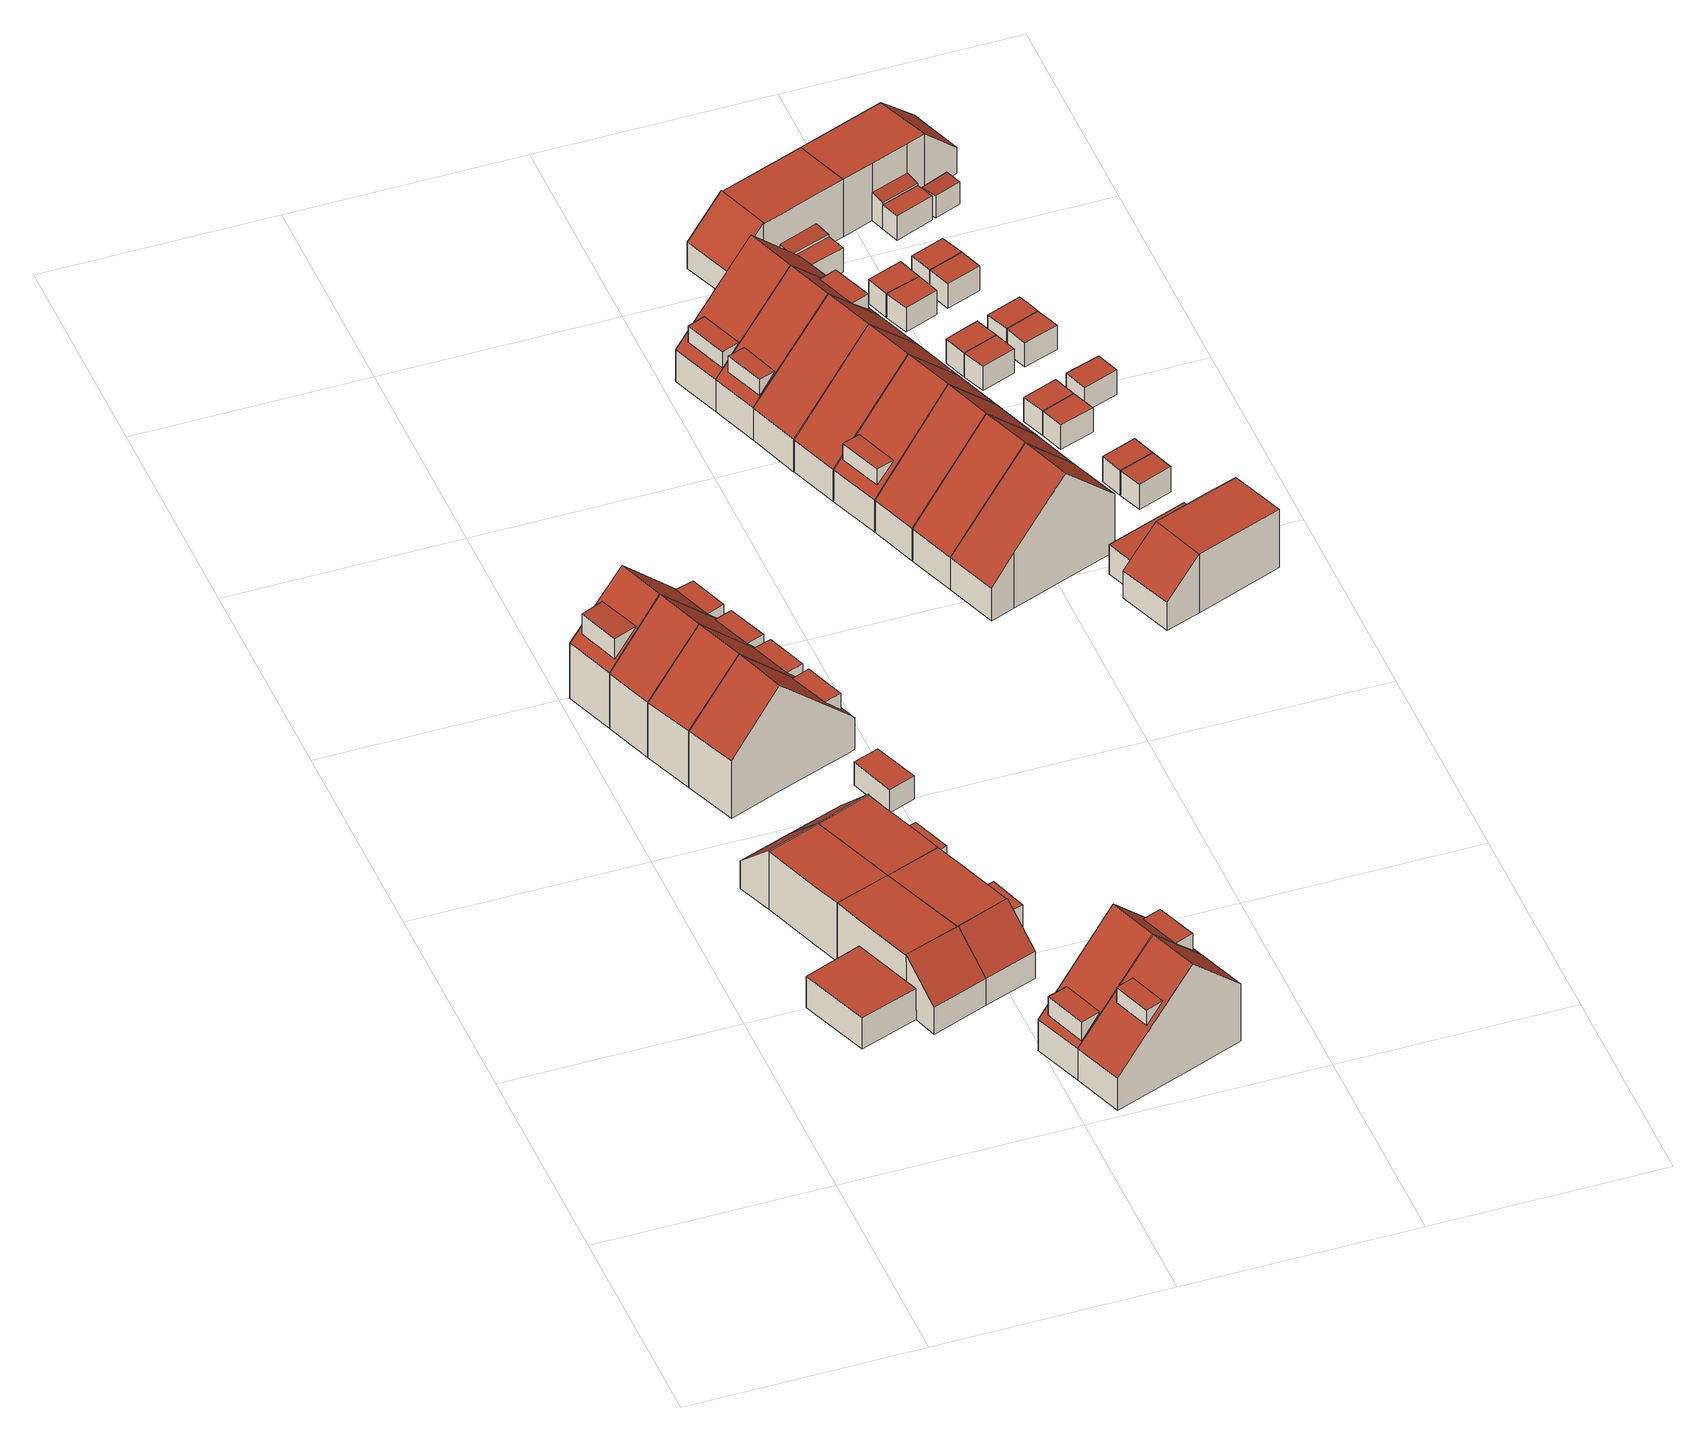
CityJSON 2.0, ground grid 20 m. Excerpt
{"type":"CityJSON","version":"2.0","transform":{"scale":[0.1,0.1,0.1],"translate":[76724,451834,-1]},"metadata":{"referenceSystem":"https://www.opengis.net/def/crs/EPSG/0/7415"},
"CityObjects":{
"building1":{"type":"Building","attributes":{"Volume":403.4,"Dakoppervlakte":97.55,"Muuroppervlakte":193.71,"Vloeroppervlakte":91.12,"hoogte_Z_max_in_m_NAP":5.53,"GEB_DOEL":"woonfunctie","dateOfConstruction":"1982-01-01","measuredHeight":5.83},"geometry":[{"type":"Solid","lod":"2","boundaries":[[[[0,1,2,3,4,5,6,7,8]],[[9,10,11,12,13]],[[14,15,16,17,18]],[[19,20,21,22]],[[11,2,1,12]],[[2,11,10,3]],[[0,8,18,17]],[[8,7,14,18]],[[14,7,6,15]],[[5,4,20,19]],[[10,21,20,4,3]],[[9,16,15,6,5,19,22]],[[9,22,21,10]],[[9,13,12,1,0,17,16]]]],"semantics":{"surfaces":[{"type":"GroundSurface"},{"type":"RoofSurface"},{"type":"WallSurface"}],"values":[[0,1,1,1,2,2,2,2,2,2,2,2,2,2]]}}]},
"building2":{"type":"Building","attributes":{"Volume":299,"Dakoppervlakte":62.8,"Muuroppervlakte":162.59,"Vloeroppervlakte":56.14,"hoogte_Z_max_in_m_NAP":5.54,"GEB_DOEL":"woonfunctie","dateOfConstruction":"1982-01-01","measuredHeight":5.92},"geometry":[{"type":"Solid","lod":"2","boundaries":[[[[23,24,25,26,27,28,29]],[[30,31,32,12,11]],[[33,34,35,36]],[[12,32,31,27,26,25]],[[24,11,12,25]],[[23,30,11,24]],[[23,29,35,34,30]],[[36,35,29,28]],[[33,36,28,27,31]],[[30,34,33,31]]]],"semantics":{"surfaces":[{"type":"GroundSurface"},{"type":"RoofSurface"},{"type":"WallSurface"}],"values":[[0,1,1,2,2,2,2,2,2,2]]}}]},
"building3":{"type":"Building","attributes":{"Volume":306.52,"Dakoppervlakte":68.12,"Muuroppervlakte":165.86,"Vloeroppervlakte":61.34,"hoogte_Z_max_in_m_NAP":5.54,"GEB_DOEL":"woonfunctie","dateOfConstruction":"1982-01-01","measuredHeight":5.82},"geometry":[{"type":"Solid","lod":"2","boundaries":[[[[37,38,39,40,2,41,42,43,44,45]],[[46,47,30,11,48,49]],[[50,51,52,53]],[[54,35,34,55]],[[49,48,40,39,53]],[[47,46,52,45,44]],[[48,11,2,40]],[[53,39,38,50]],[[50,38,37,51]],[[45,52,51,37]],[[49,53,52,46]],[[35,54,43,42]],[[42,41,30,34,35]],[[44,43,54,55,47]],[[30,47,55,34]],[[30,41,2,11]]]],"semantics":{"surfaces":[{"type":"GroundSurface"},{"type":"RoofSurface"},{"type":"WallSurface"}],"values":[[0,1,1,1,2,2,2,2,2,2,2,2,2,2,2,2]]}}]},
"building4":{"type":"Building","attributes":{"Volume":305.97,"Dakoppervlakte":66.29,"Muuroppervlakte":186.65,"Vloeroppervlakte":60.07,"hoogte_Z_max_in_m_NAP":5.53,"GEB_DOEL":"woonfunctie","dateOfConstruction":"1982-01-01","measuredHeight":5.87},"geometry":[{"type":"Solid","lod":"2","boundaries":[[[[4,3,2,40,56,57,58,59,60,61]],[[62,21,20,63]],[[48,11,10,64,65]],[[66,67,68,69]],[[64,62,63,61,60]],[[20,4,61,63]],[[40,48,65,64,60,59,56]],[[48,40,2,11]],[[3,10,11,2]],[[68,67,56,59]],[[68,59,58,69]],[[57,66,69,58]],[[67,66,57,56]],[[62,64,10,21]],[[3,4,20,21,10]]]],"semantics":{"surfaces":[{"type":"GroundSurface"},{"type":"RoofSurface"},{"type":"WallSurface"}],"values":[[0,1,1,1,2,2,2,2,2,2,2,2,2,2,2]]}}]},
"building5":{"type":"Building","attributes":{"Volume":412.93,"Dakoppervlakte":57.41,"Muuroppervlakte":220.58,"Vloeroppervlakte":54.65,"hoogte_Z_max_in_m_NAP":10.24,"GEB_DOEL":"woonfunctie","dateOfConstruction":"1982-01-01","measuredHeight":10.52},"children":["building5-1","building5-2"],"geometry":[{"type":"Solid","lod":"2","boundaries":[[[[70,71,72,73,74,75,76]],[[77,78,79,80],[81,82,83,84]],[[77,80,85,86,87],[88,89,90,91]],[[86,85,76,75,74,87]],[[77,87,74,73]],[[85,80,79,71,70,76]],[[79,78,72,71]],[[72,78,77,73]],[[92,93,81,84]],[[92,84,83]],[[92,83,82,93]],[[82,81,93]],[[94,95,88,91]],[[94,90,89,95]],[[89,88,95]],[[94,91,90]]]],"semantics":{"surfaces":[{"type":"GroundSurface"},{"type":"RoofSurface"},{"type":"WallSurface"}],"values":[[0,1,1,2,2,2,2,2,1,2,2,2,1,2,2,2]]}}]},
"building5-1":{"type":"BuildingInstallation","attributes":{"relationToConstruction":"outside"},"parents":["building5"],"geometry":[{"type":"MultiSurface","lod":"2","boundaries":[[[92,93,81,84]],[[92,84,83]],[[92,83,82,93]],[[82,81,93]]],"semantics":{"surfaces":[{"type":"RoofSurface"},{"type":"WallSurface"}],"values":[0,1,1,1]}}]},
"building5-2":{"type":"BuildingInstallation","attributes":{"relationToConstruction":"outside"},"parents":["building5"],"geometry":[{"type":"MultiSurface","lod":"2","boundaries":[[[94,95,88,91]],[[94,90,89,95]],[[89,88,95]],[[94,91,90]]],"semantics":{"surfaces":[{"type":"RoofSurface"},{"type":"WallSurface"}],"values":[0,1,1,1]}}]},
"building6":{"type":"Building","attributes":{"Volume":421.45,"Dakoppervlakte":71.79,"Muuroppervlakte":222.65,"Vloeroppervlakte":56.9,"hoogte_Z_max_in_m_NAP":10.24,"GEB_DOEL":"woonfunctie","dateOfConstruction":"1982-01-01","measuredHeight":10.55},"children":["building6-1"],"geometry":[{"type":"Solid","lod":"2","boundaries":[[[[73,72,96,97,98,99,74]],[[100,101,78,77],[102,103,104,105]],[[106,100,77,87,107]],[[96,72,78,101]],[[73,77,78,72]],[[106,107,87,74,99,98]],[[73,74,87,77]],[[101,100,106,98,97,96]],[[102,105,108,109]],[[108,105,104]],[[109,108,104,103]],[[109,103,102]]]],"semantics":{"surfaces":[{"type":"GroundSurface"},{"type":"RoofSurface"},{"type":"WallSurface"}],"values":[[0,1,1,2,2,2,2,2,1,2,2,2]]}}]},
"building6-1":{"type":"BuildingInstallation","attributes":{"relationToConstruction":"outside"},"parents":["building6"],"geometry":[{"type":"MultiSurface","lod":"2","boundaries":[[[102,105,108,109]],[[108,105,104]],[[109,108,104,103]],[[109,103,102]]],"semantics":{"surfaces":[{"type":"RoofSurface"},{"type":"WallSurface"}],"values":[0,1,1,1]}}]},
"building7":{"type":"Building","attributes":{"Volume":431.73,"Dakoppervlakte":73.57,"Muuroppervlakte":223.97,"Vloeroppervlakte":58.17,"hoogte_Z_max_in_m_NAP":10.24,"GEB_DOEL":"woonfunctie","dateOfConstruction":"1982-01-01","measuredHeight":10.56},"children":["building7-1"],"geometry":[{"type":"Solid","lod":"2","boundaries":[[[[110,98,97,96,111,112]],[[113,114,101,100],[115,116,117,118]],[[106,119,113,100]],[[119,106,98,110]],[[113,119,110,112]],[[114,111,96,101]],[[112,111,114,113]],[[106,100,101,96,97,98]],[[120,121,115,118]],[[120,118,117]],[[120,117,116,121]],[[116,115,121]]]],"semantics":{"surfaces":[{"type":"GroundSurface"},{"type":"RoofSurface"},{"type":"WallSurface"}],"values":[[0,1,1,2,2,2,2,2,1,2,2,2]]}}]},
"building7-1":{"type":"BuildingInstallation","attributes":{"relationToConstruction":"outside"},"parents":["building7"],"geometry":[{"type":"MultiSurface","lod":"2","boundaries":[[[120,121,115,118]],[[120,118,117]],[[120,117,116,121]],[[116,115,121]]],"semantics":{"surfaces":[{"type":"RoofSurface"},{"type":"WallSurface"}],"values":[0,1,1,1]}}]},
"building8":{"type":"Building","attributes":{"Volume":436.24,"Dakoppervlakte":74.73,"Muuroppervlakte":222.9,"Vloeroppervlakte":58.99,"hoogte_Z_max_in_m_NAP":10.24,"GEB_DOEL":"woonfunctie","dateOfConstruction":"1982-01-01","measuredHeight":10.52},"children":["building8-1"],"geometry":[{"type":"Solid","lod":"2","boundaries":[[[[122,110,112,111,123,124,125]],[[119,126,127,113]],[[127,128,129,114,113],[130,131,132,133]],[[129,123,111,114]],[[113,114,111,112]],[[119,110,122,126]],[[113,112,110,119]],[[124,123,129,128,127,126,122,125]],[[130,133,134,135]],[[134,133,132]],[[135,134,132,131]],[[135,131,130]]]],"semantics":{"surfaces":[{"type":"GroundSurface"},{"type":"RoofSurface"},{"type":"WallSurface"}],"values":[[0,1,1,2,2,2,2,2,1,2,2,2]]}}]},
"building8-1":{"type":"BuildingInstallation","attributes":{"relationToConstruction":"outside"},"parents":["building8"],"geometry":[{"type":"MultiSurface","lod":"2","boundaries":[[[130,133,134,135]],[[134,133,132]],[[135,134,132,131]],[[135,131,130]]],"semantics":{"surfaces":[{"type":"RoofSurface"},{"type":"WallSurface"}],"values":[0,1,1,1]}}]},
"building9":{"type":"Building","attributes":{"Volume":14.76,"Dakoppervlakte":6.16,"Muuroppervlakte":25.55,"Vloeroppervlakte":6.16,"hoogte_Z_max_in_m_NAP":2.13,"GEB_DOEL":"onbekend","dateOfConstruction":"1982-01-01","measuredHeight":2.4},"geometry":[{"type":"Solid","lod":"2","boundaries":[[[[38,37,136,137]],[[138,139,140,141]],[[37,141,140,136]],[[37,38,138,141]],[[137,139,138,38]],[[137,136,140,139]]]],"semantics":{"surfaces":[{"type":"GroundSurface"},{"type":"RoofSurface"},{"type":"WallSurface"}],"values":[[0,1,2,2,2,2]]}}]},
"building10":{"type":"Building","attributes":{"Volume":423.52,"Dakoppervlakte":60.19,"Muuroppervlakte":220.29,"Vloeroppervlakte":56.35,"hoogte_Z_max_in_m_NAP":10.14,"GEB_DOEL":"woonfunctie","dateOfConstruction":"1982-01-01","measuredHeight":10.46},"children":["building10-1","building10-2"],"geometry":[{"type":"Solid","lod":"2","boundaries":[[[[142,143,144,145,146,147,148]],[[149,150,151,152,153],[154,155,156,157]],[[149,158,159,150],[160,161,162,163]],[[158,146,145,159]],[[144,150,159,145]],[[158,149,153,148,147,146]],[[153,152,151,143,142,148]],[[144,143,151,150]],[[154,157,164,165]],[[164,157,156]],[[165,164,156,155]],[[155,154,165]],[[163,162,166,167]],[[166,161,160,167]],[[160,163,167]],[[166,162,161]]]],"semantics":{"surfaces":[{"type":"GroundSurface"},{"type":"RoofSurface"},{"type":"WallSurface"}],"values":[[0,1,1,2,2,2,2,2,1,2,2,2,1,2,2,2]]}}]},
"building10-1":{"type":"BuildingInstallation","attributes":{"relationToConstruction":"outside"},"parents":["building10"],"geometry":[{"type":"MultiSurface","lod":"2","boundaries":[[[154,157,164,165]],[[164,157,156]],[[165,164,156,155]],[[155,154,165]]],"semantics":{"surfaces":[{"type":"RoofSurface"},{"type":"WallSurface"}],"values":[0,1,1,1]}}]},
"building10-2":{"type":"BuildingInstallation","attributes":{"relationToConstruction":"outside"},"parents":["building10"],"geometry":[{"type":"MultiSurface","lod":"2","boundaries":[[[163,162,166,167]],[[166,161,160,167]],[[160,163,167]],[[166,162,161]]],"semantics":{"surfaces":[{"type":"RoofSurface"},{"type":"WallSurface"}],"values":[0,1,1,1]}}]},
"building11":{"type":"Building","attributes":{"Volume":415.98,"Dakoppervlakte":71.09,"Muuroppervlakte":220.04,"Vloeroppervlakte":56.34,"hoogte_Z_max_in_m_NAP":10.14,"GEB_DOEL":"woonfunctie","dateOfConstruction":"1982-01-01","measuredHeight":10.46},"children":["building11-1"],"geometry":[{"type":"Solid","lod":"2","boundaries":[[[[145,144,143,168,169,170]],[[171,172,151,150]],[[171,150,159,173],[174,175,176,177]],[[151,172,168,143]],[[150,151,143,144]],[[159,145,170,173]],[[145,159,150,144]],[[172,171,173,170,169,168]],[[178,179,174,177]],[[178,176,175,179]],[[175,174,179]],[[178,177,176]]]],"semantics":{"surfaces":[{"type":"GroundSurface"},{"type":"RoofSurface"},{"type":"WallSurface"}],"values":[[0,1,1,2,2,2,2,2,1,2,2,2]]}}]},
"building11-1":{"type":"BuildingInstallation","attributes":{"relationToConstruction":"outside"},"parents":["building11"],"geometry":[{"type":"MultiSurface","lod":"2","boundaries":[[[178,179,174,177]],[[178,176,175,179]],[[175,174,179]],[[178,177,176]]],"semantics":{"surfaces":[{"type":"RoofSurface"},{"type":"WallSurface"}],"values":[0,1,1,1]}}]},
"building12":{"type":"Building","attributes":{"Volume":14.36,"Dakoppervlakte":5.95,"Muuroppervlakte":25.04,"Vloeroppervlakte":5.95,"hoogte_Z_max_in_m_NAP":2.12,"GEB_DOEL":"onbekend","dateOfConstruction":"1982-01-01","measuredHeight":2.41},"geometry":[{"type":"Solid","lod":"2","boundaries":[[[[57,180,181,58]],[[182,183,184,185]],[[57,58,183,182]],[[58,181,184,183]],[[184,181,180,185]],[[57,182,185,180]]]],"semantics":{"surfaces":[{"type":"GroundSurface"},{"type":"RoofSurface"},{"type":"WallSurface"}],"values":[[0,1,2,2,2,2]]}}]},
"building13":{"type":"Building","attributes":{"Volume":23.11,"Dakoppervlakte":10.07,"Muuroppervlakte":30.27,"Vloeroppervlakte":10.07,"hoogte_Z_max_in_m_NAP":2.04,"GEB_DOEL":"overige gebruiksfunctie","dateOfConstruction":"1981-01-01","measuredHeight":2.29},"geometry":[{"type":"Solid","lod":"2","boundaries":[[[[186,187,188,189]],[[190,191,192,193]],[[188,187,193,192]],[[187,186,190,193]],[[189,191,190,186]],[[189,188,192,191]]]],"semantics":{"surfaces":[{"type":"GroundSurface"},{"type":"RoofSurface"},{"type":"WallSurface"}],"values":[[0,1,2,2,2,2]]}}]},
"building14":{"type":"Building","attributes":{"Volume":424.26,"Dakoppervlakte":70.79,"Muuroppervlakte":222.12,"Vloeroppervlakte":57.03,"hoogte_Z_max_in_m_NAP":10.19,"GEB_DOEL":"woonfunctie","dateOfConstruction":"1982-01-01","measuredHeight":10.49},"children":["building14-1"],"geometry":[{"type":"Solid","lod":"2","boundaries":[[[[194,195,196,197,198,199]],[[200,201,202,203]],[[202,204,205,203],[206,207,208,209]],[[204,197,196,205]],[[195,203,205,196]],[[194,199,201,200]],[[195,194,200,203]],[[204,202,201,199,198,197]],[[210,209,208,211]],[[211,207,206,210]],[[206,209,210]],[[211,208,207]]]],"semantics":{"surfaces":[{"type":"GroundSurface"},{"type":"RoofSurface"},{"type":"WallSurface"}],"values":[[0,1,1,2,2,2,2,2,1,2,2,2]]}}]},
"building14-1":{"type":"BuildingInstallation","attributes":{"relationToConstruction":"outside"},"parents":["building14"],"geometry":[{"type":"MultiSurface","lod":"2","boundaries":[[[210,209,208,211]],[[211,207,206,210]],[[206,209,210]],[[211,208,207]]],"semantics":{"surfaces":[{"type":"RoofSurface"},{"type":"WallSurface"}],"values":[0,1,1,1]}}]},
"building15":{"type":"Building","attributes":{"Volume":403.78,"Dakoppervlakte":64.72,"Muuroppervlakte":227.64,"Vloeroppervlakte":53.76,"hoogte_Z_max_in_m_NAP":10.19,"GEB_DOEL":"woonfunctie","dateOfConstruction":"1982-01-01","measuredHeight":10.49},"children":["building15-1"],"geometry":[{"type":"Solid","lod":"2","boundaries":[[[[194,212,213,214,215,196,195]],[[216,217,200,203],[218,219,220,221]],[[222,223,224,225]],[[203,205,226,227,216],[222,228,229,223]],[[205,196,215,226]],[[226,215,214,213,216,227]],[[205,203,200,194,195,196]],[[212,194,200,217]],[[213,212,217,216]],[[225,224,229,228]],[[228,222,225]],[[224,223,229]],[[230,231,218,221]],[[230,221,220]],[[230,220,219,231]],[[219,218,231]]]],"semantics":{"surfaces":[{"type":"GroundSurface"},{"type":"RoofSurface"},{"type":"WallSurface"}],"values":[[0,1,1,1,2,2,2,2,2,2,2,2,1,2,2,2]]}}]},
"building15-1":{"type":"BuildingInstallation","attributes":{"relationToConstruction":"outside"},"parents":["building15"],"geometry":[{"type":"MultiSurface","lod":"2","boundaries":[[[230,231,218,221]],[[230,221,220]],[[230,220,219,231]],[[219,218,231]]],"semantics":{"surfaces":[{"type":"RoofSurface"},{"type":"WallSurface"}],"values":[0,1,1,1]}}]},
"building16":{"type":"Building","attributes":{"Volume":421.09,"Dakoppervlakte":80.24,"Muuroppervlakte":222.9,"Vloeroppervlakte":57.26,"hoogte_Z_max_in_m_NAP":10.19,"GEB_DOEL":"woonfunctie","dateOfConstruction":"1982-01-01","measuredHeight":10.53},"geometry":[{"type":"Solid","lod":"2","boundaries":[[[[232,215,213,212,233,234]],[[216,235,236,217]],[[235,216,226,237]],[[215,232,237,226]],[[233,212,217,236]],[[216,217,212,213]],[[234,233,236,235,237,232]],[[213,215,226,216]]]],"semantics":{"surfaces":[{"type":"GroundSurface"},{"type":"RoofSurface"},{"type":"WallSurface"}],"values":[[0,1,1,2,2,2,2,2]]}}]},
"building17":{"type":"Building","attributes":{"Volume":418.22,"Dakoppervlakte":79.37,"Muuroppervlakte":223.09,"Vloeroppervlakte":56.65,"hoogte_Z_max_in_m_NAP":10.19,"GEB_DOEL":"woonfunctie","dateOfConstruction":"1982-01-01","measuredHeight":10.53},"geometry":[{"type":"Solid","lod":"2","boundaries":[[[[234,233,238,239,240,241,232]],[[237,242,243,244,235]],[[245,236,235,244]],[[243,242,237,232,241,240]],[[238,233,236,245]],[[235,236,233,234]],[[245,244,243,240,239,238]],[[232,237,235,234]]]],"semantics":{"surfaces":[{"type":"GroundSurface"},{"type":"RoofSurface"},{"type":"WallSurface"}],"values":[[0,1,1,2,2,2,2,2]]}}]},
"building18":{"type":"Building","attributes":{"Volume":418.72,"Dakoppervlakte":70.58,"Muuroppervlakte":220.77,"Vloeroppervlakte":56.62,"hoogte_Z_max_in_m_NAP":10.19,"GEB_DOEL":"woonfunctie","dateOfConstruction":"1982-01-01","measuredHeight":10.47},"children":["building18-1"],"geometry":[{"type":"Solid","lod":"2","boundaries":[[[[246,247,248,240,239,238]],[[244,243,249,250],[251,252,253,254]],[[244,250,255,245]],[[243,240,248,249]],[[247,250,249,248]],[[246,238,245,255]],[[247,246,255,250]],[[243,244,245,238,239,240]],[[254,256,257,251]],[[256,253,252,257]],[[252,251,257]],[[256,254,253]]]],"semantics":{"surfaces":[{"type":"GroundSurface"},{"type":"RoofSurface"},{"type":"WallSurface"}],"values":[[0,1,1,2,2,2,2,2,1,2,2,2]]}}]},
"building18-1":{"type":"BuildingInstallation","attributes":{"relationToConstruction":"outside"},"parents":["building18"],"geometry":[{"type":"MultiSurface","lod":"2","boundaries":[[[254,256,257,251]],[[256,253,252,257]],[[252,251,257]],[[256,254,253]]],"semantics":{"surfaces":[{"type":"RoofSurface"},{"type":"WallSurface"}],"values":[0,1,1,1]}}]},
"building19":{"type":"Building","attributes":{"Volume":404.4,"Dakoppervlakte":77.17,"Muuroppervlakte":220.42,"Vloeroppervlakte":55.08,"hoogte_Z_max_in_m_NAP":10.19,"GEB_DOEL":"woonfunctie","dateOfConstruction":"1982-01-01","measuredHeight":10.48},"geometry":[{"type":"Solid","lod":"2","boundaries":[[[[246,258,259,260,248,247]],[[249,261,262,250]],[[255,250,262,263]],[[258,246,255,263]],[[249,248,260,261]],[[259,262,261,260]],[[255,246,247,248,249,250]],[[259,258,263,262]]]],"semantics":{"surfaces":[{"type":"GroundSurface"},{"type":"RoofSurface"},{"type":"WallSurface"}],"values":[[0,1,1,2,2,2,2,2]]}}]},
"building20":{"type":"Building","attributes":{"Volume":399.07,"Dakoppervlakte":76.4,"Muuroppervlakte":219.28,"Vloeroppervlakte":54.53,"hoogte_Z_max_in_m_NAP":10.19,"GEB_DOEL":"woonfunctie","dateOfConstruction":"1982-01-01","measuredHeight":10.47},"geometry":[{"type":"Solid","lod":"2","boundaries":[[[[258,264,265,266,260,259]],[[261,267,268,262]],[[263,262,268,269]],[[264,258,263,269]],[[261,260,266,267]],[[265,268,267,266]],[[263,258,259,260,261,262]],[[265,264,269,268]]]],"semantics":{"surfaces":[{"type":"GroundSurface"},{"type":"RoofSurface"},{"type":"WallSurface"}],"values":[[0,1,1,2,2,2,2,2]]}}]},
"building21":{"type":"Building","attributes":{"Volume":431.99,"Dakoppervlakte":82.24,"Muuroppervlakte":223.78,"Vloeroppervlakte":58.69,"hoogte_Z_max_in_m_NAP":10.19,"GEB_DOEL":"woonfunctie","dateOfConstruction":"1982-01-01","measuredHeight":10.51},"geometry":[{"type":"Solid","lod":"2","boundaries":[[[[264,270,271,272,273,266,265]],[[268,267,274,275,276]],[[277,269,268,276]],[[266,267,268,265]],[[267,266,273,274]],[[271,270,277,276,275,272]],[[270,264,269,277]],[[265,268,269,264]],[[275,274,273,272]]]],"semantics":{"surfaces":[{"type":"GroundSurface"},{"type":"RoofSurface"},{"type":"WallSurface"}],"values":[[0,1,1,2,2,2,2,2,2]]}}]},
"building22":{"type":"Building","attributes":{"Volume":14.29,"Dakoppervlakte":6.47,"Muuroppervlakte":23.24,"Vloeroppervlakte":6.32,"hoogte_Z_max_in_m_NAP":2.12,"GEB_DOEL":"onbekend","dateOfConstruction":"1982-01-01","measuredHeight":2.46},"geometry":[{"type":"Solid","lod":"2","boundaries":[[[[278,279,280,281,282,283]],[[284,285,286,287]],[[284,288,289,285]],[[282,281,289,288]],[[279,278,287,286]],[[283,284,287,278]],[[280,279,286,285,289,281]],[[283,282,288,284]]]],"semantics":{"surfaces":[{"type":"GroundSurface"},{"type":"RoofSurface"},{"type":"WallSurface"}],"values":[[0,1,1,2,2,2,2,2]]}}]},
"building23":{"type":"Building","attributes":{"Volume":304.63,"Dakoppervlakte":66.43,"Muuroppervlakte":166.94,"Vloeroppervlakte":60.09,"hoogte_Z_max_in_m_NAP":5.5,"GEB_DOEL":"woonfunctie","dateOfConstruction":"1982-01-01","measuredHeight":5.84},"geometry":[{"type":"Solid","lod":"2","boundaries":[[[[290,291,292,293,294,295,296,297,298,299,300,301]],[[302,303,304,305,306,307,308,309]],[[310,311,312,313]],[[314,315,316,317]],[[300,308,307,301]],[[293,292,311,310]],[[292,291,312,311]],[[312,291,290,313]],[[293,310,313,290,301,307,306,305,304,303,295,294]],[[298,297,314,317,302]],[[296,315,314,297]],[[316,315,296,295,303]],[[303,302,317,316]],[[302,309,308,300,299,298]]]],"semantics":{"surfaces":[{"type":"GroundSurface"},{"type":"RoofSurface"},{"type":"WallSurface"}],"values":[[0,1,1,1,2,2,2,2,2,2,2,2,2,2]]}}]},
"building24":{"type":"Building","attributes":{"Volume":14.88,"Dakoppervlakte":6.14,"Muuroppervlakte":25.78,"Vloeroppervlakte":6.14,"hoogte_Z_max_in_m_NAP":2.11,"GEB_DOEL":"onbekend","dateOfConstruction":"1982-01-01","measuredHeight":2.43},"geometry":[{"type":"Solid","lod":"2","boundaries":[[[[291,318,319,292]],[[320,321,322,323]],[[291,292,320,323]],[[292,319,321,320]],[[318,322,321,319]],[[318,291,323,322]]]],"semantics":{"surfaces":[{"type":"GroundSurface"},{"type":"RoofSurface"},{"type":"WallSurface"}],"values":[[0,1,2,2,2,2]]}}]},
"building25":{"type":"Building","attributes":{"Volume":357.71,"Dakoppervlakte":83.49,"Muuroppervlakte":177.23,"Vloeroppervlakte":77.38,"hoogte_Z_max_in_m_NAP":5.5,"GEB_DOEL":"woonfunctie","dateOfConstruction":"1982-01-01","measuredHeight":5.76},"geometry":[{"type":"Solid","lod":"2","boundaries":[[[[324,325,326,327,328,329,330,331,332]],[[333,334,335,336]],[[336,335,337,338,339]],[[340,341,342,343,344]],[[325,324,338,337]],[[333,328,327,334]],[[326,335,334,327]],[[340,332,331,341]],[[331,330,342,341]],[[342,330,329,343]],[[336,339,338,324,332,340,344,343,329,328,333]],[[326,325,337,335]]]],"semantics":{"surfaces":[{"type":"GroundSurface"},{"type":"RoofSurface"},{"type":"WallSurface"}],"values":[[0,1,1,1,2,2,2,2,2,2,2,2]]}}]},
"building26":{"type":"Building","attributes":{"Volume":16.61,"Dakoppervlakte":6.78,"Muuroppervlakte":25.98,"Vloeroppervlakte":6.78,"hoogte_Z_max_in_m_NAP":2.13,"GEB_DOEL":"onbekend","dateOfConstruction":"1982-01-01","measuredHeight":2.45},"geometry":[{"type":"Solid","lod":"2","boundaries":[[[[345,346,347,348]],[[349,350,351,352]],[[348,350,349,345]],[[351,350,348,347]],[[346,352,351,347]],[[346,345,349,352]]]],"semantics":{"surfaces":[{"type":"GroundSurface"},{"type":"RoofSurface"},{"type":"WallSurface"}],"values":[[0,1,2,2,2,2]]}}]},
"building27":{"type":"Building","attributes":{"Volume":16.75,"Dakoppervlakte":6.78,"Muuroppervlakte":26.21,"Vloeroppervlakte":6.78,"hoogte_Z_max_in_m_NAP":2.13,"GEB_DOEL":"onbekend","dateOfConstruction":"1982-01-01","measuredHeight":2.47},"geometry":[{"type":"Solid","lod":"2","boundaries":[[[[353,354,345,348]],[[355,350,349,356]],[[345,354,356,349]],[[354,353,355,356]],[[348,350,355,353]],[[348,345,349,350]]]],"semantics":{"surfaces":[{"type":"GroundSurface"},{"type":"RoofSurface"},{"type":"WallSurface"}],"values":[[0,1,2,2,2,2]]}}]},
"building28":{"type":"Building","attributes":{"Volume":16.73,"Dakoppervlakte":6.79,"Muuroppervlakte":26.16,"Vloeroppervlakte":6.79,"hoogte_Z_max_in_m_NAP":2.13,"GEB_DOEL":"onbekend","dateOfConstruction":"1982-01-01","measuredHeight":2.47},"geometry":[{"type":"Solid","lod":"2","boundaries":[[[[357,358,359,360]],[[361,362,363,364]],[[359,358,364,363]],[[357,361,364,358]],[[360,362,361,357]],[[360,359,363,362]]]],"semantics":{"surfaces":[{"type":"GroundSurface"},{"type":"RoofSurface"},{"type":"WallSurface"}],"values":[[0,1,2,2,2,2]]}}]},
"building29":{"type":"Building","attributes":{"Volume":16.55,"Dakoppervlakte":6.78,"Muuroppervlakte":25.89,"Vloeroppervlakte":6.78,"hoogte_Z_max_in_m_NAP":2.13,"GEB_DOEL":"onbekend","dateOfConstruction":"1982-01-01","measuredHeight":2.44},"geometry":[{"type":"Solid","lod":"2","boundaries":[[[[359,358,365,366]],[[364,363,367,368]],[[359,366,367,363]],[[365,368,367,366]],[[368,365,358,364]],[[358,359,363,364]]]],"semantics":{"surfaces":[{"type":"GroundSurface"},{"type":"RoofSurface"},{"type":"WallSurface"}],"values":[[0,1,2,2,2,2]]}}]},
"building30":{"type":"Building","attributes":{"Volume":16.58,"Dakoppervlakte":6.79,"Muuroppervlakte":25.93,"Vloeroppervlakte":6.79,"hoogte_Z_max_in_m_NAP":2.13,"GEB_DOEL":"onbekend","dateOfConstruction":"1982-01-01","measuredHeight":2.44},"geometry":[{"type":"Solid","lod":"2","boundaries":[[[[369,370,371,372]],[[373,374,375,376]],[[371,370,375,374]],[[369,376,375,370]],[[372,373,376,369]],[[372,371,374,373]]]],"semantics":{"surfaces":[{"type":"GroundSurface"},{"type":"RoofSurface"},{"type":"WallSurface"}],"values":[[0,1,2,2,2,2]]}}]},
"building31":{"type":"Building","attributes":{"Volume":16.69,"Dakoppervlakte":6.79,"Muuroppervlakte":26.11,"Vloeroppervlakte":6.79,"hoogte_Z_max_in_m_NAP":2.13,"GEB_DOEL":"onbekend","dateOfConstruction":"1982-01-01","measuredHeight":2.46},"geometry":[{"type":"Solid","lod":"2","boundaries":[[[[371,370,377,378]],[[379,375,374,380]],[[371,378,380,374]],[[378,377,379,380]],[[379,377,370,375]],[[370,371,374,375]]]],"semantics":{"surfaces":[{"type":"GroundSurface"},{"type":"RoofSurface"},{"type":"WallSurface"}],"values":[[0,1,2,2,2,2]]}}]},
"building32":{"type":"Building","attributes":{"Volume":16.89,"Dakoppervlakte":6.79,"Muuroppervlakte":26.41,"Vloeroppervlakte":6.79,"hoogte_Z_max_in_m_NAP":2.13,"GEB_DOEL":"onbekend","dateOfConstruction":"1982-01-01","measuredHeight":2.49},"geometry":[{"type":"Solid","lod":"2","boundaries":[[[[381,382,383,384]],[[385,386,387,388]],[[381,388,387,382]],[[381,384,385,388]],[[383,386,385,384]],[[383,382,387,386]]]],"semantics":{"surfaces":[{"type":"GroundSurface"},{"type":"RoofSurface"},{"type":"WallSurface"}],"values":[[0,1,2,2,2,2]]}}]},
"building33":{"type":"Building","attributes":{"Volume":16.88,"Dakoppervlakte":6.79,"Muuroppervlakte":26.39,"Vloeroppervlakte":6.79,"hoogte_Z_max_in_m_NAP":2.13,"GEB_DOEL":"onbekend","dateOfConstruction":"1982-01-01","measuredHeight":2.49},"geometry":[{"type":"Solid","lod":"2","boundaries":[[[[382,381,389,390]],[[387,391,392,388]],[[382,390,391,387]],[[390,389,392,391]],[[392,389,381,388]],[[382,387,388,381]]]],"semantics":{"surfaces":[{"type":"GroundSurface"},{"type":"RoofSurface"},{"type":"WallSurface"}],"values":[[0,1,2,2,2,2]]}}]},
"building34":{"type":"Building","attributes":{"Volume":16.95,"Dakoppervlakte":6.79,"Muuroppervlakte":26.51,"Vloeroppervlakte":6.79,"hoogte_Z_max_in_m_NAP":2.13,"GEB_DOEL":"onbekend","dateOfConstruction":"1982-01-01","measuredHeight":2.5},"geometry":[{"type":"Solid","lod":"2","boundaries":[[[[393,394,395,396]],[[397,398,399,400]],[[395,394,399,398]],[[393,400,399,394]],[[397,400,393,396]],[[396,395,398,397]]]],"semantics":{"surfaces":[{"type":"GroundSurface"},{"type":"RoofSurface"},{"type":"WallSurface"}],"values":[[0,1,2,2,2,2]]}}]},
"building35":{"type":"Building","attributes":{"Volume":16.75,"Dakoppervlakte":6.79,"Muuroppervlakte":26.2,"Vloeroppervlakte":6.79,"hoogte_Z_max_in_m_NAP":2.13,"GEB_DOEL":"onbekend","dateOfConstruction":"1982-01-01","measuredHeight":2.47},"geometry":[{"type":"Solid","lod":"2","boundaries":[[[[401,402,403,404]],[[398,405,406,399]],[[401,404,405,398]],[[404,403,406,405]],[[402,399,406,403]],[[401,398,399,402]]]],"semantics":{"surfaces":[{"type":"GroundSurface"},{"type":"RoofSurface"},{"type":"WallSurface"}],"values":[[0,1,2,2,2,2]]}}]},
"building36":{"type":"Building","attributes":{"Volume":16.48,"Dakoppervlakte":6.78,"Muuroppervlakte":25.77,"Vloeroppervlakte":6.78,"hoogte_Z_max_in_m_NAP":2.13,"GEB_DOEL":"onbekend","dateOfConstruction":"1982-01-01","measuredHeight":2.43},"geometry":[{"type":"Solid","lod":"2","boundaries":[[[[407,408,409,410,411]],[[412,413,414,415,416]],[[408,412,416,409]],[[414,413,412,408,407,411]],[[410,415,414,411]],[[410,409,416,415]]]],"semantics":{"surfaces":[{"type":"GroundSurface"},{"type":"RoofSurface"},{"type":"WallSurface"}],"values":[[0,1,2,2,2,2]]}}]},
"building37":{"type":"Building","attributes":{"Volume":16.67,"Dakoppervlakte":6.78,"Muuroppervlakte":26.07,"Vloeroppervlakte":6.78,"hoogte_Z_max_in_m_NAP":2.13,"GEB_DOEL":"onbekend","dateOfConstruction":"1982-01-01","measuredHeight":2.46},"geometry":[{"type":"Solid","lod":"2","boundaries":[[[[409,408,417,418]],[[419,412,416,420]],[[409,418,420,416]],[[418,417,419,420]],[[419,417,408,412]],[[408,409,416,412]]]],"semantics":{"surfaces":[{"type":"GroundSurface"},{"type":"RoofSurface"},{"type":"WallSurface"}],"values":[[0,1,2,2,2,2]]}}]},
"building38":{"type":"Building","attributes":{"Volume":16.8,"Dakoppervlakte":6.78,"Muuroppervlakte":26.27,"Vloeroppervlakte":6.78,"hoogte_Z_max_in_m_NAP":2.13,"GEB_DOEL":"onbekend","dateOfConstruction":"1982-01-01","measuredHeight":2.48},"geometry":[{"type":"Solid","lod":"2","boundaries":[[[[421,422,423,424]],[[425,426,427,428]],[[424,426,425,421]],[[423,427,426,424]],[[422,428,427,423]],[[422,421,425,428]]]],"semantics":{"surfaces":[{"type":"GroundSurface"},{"type":"RoofSurface"},{"type":"WallSurface"}],"values":[[0,1,2,2,2,2]]}}]},
"building39":{"type":"Building","attributes":{"Volume":13.79,"Dakoppervlakte":5.72,"Muuroppervlakte":24.85,"Vloeroppervlakte":5.72,"hoogte_Z_max_in_m_NAP":2.11,"GEB_DOEL":"onbekend","dateOfConstruction":"1982-01-01","measuredHeight":2.41},"geometry":[{"type":"Solid","lod":"2","boundaries":[[[[429,430,431,432]],[[433,434,435,436]],[[429,432,434,433]],[[432,431,435,434]],[[435,431,430,436]],[[429,433,436,430]]]],"semantics":{"surfaces":[{"type":"GroundSurface"},{"type":"RoofSurface"},{"type":"WallSurface"}],"values":[[0,1,2,2,2,2]]}}]},
"building40":{"type":"Building","attributes":{"Volume":299.49,"Dakoppervlakte":65.81,"Muuroppervlakte":164.07,"Vloeroppervlakte":59.77,"hoogte_Z_max_in_m_NAP":5.37,"GEB_DOEL":"woonfunctie","dateOfConstruction":"1982-01-01","measuredHeight":5.65},"geometry":[{"type":"Solid","lod":"2","boundaries":[[[[437,430,429,438,301,300,439,440,441,442]],[[443,444,445,446]],[[447,448,449,450]],[[446,445,308,307,451,452]],[[441,440,444,443]],[[308,445,444,440,439,300]],[[300,301,307,308]],[[438,429,449,448]],[[449,429,430,450]],[[450,430,437,447]],[[442,441,443,446]],[[307,301,438,448,451]],[[452,447,437,442,446]],[[451,448,447,452]]]],"semantics":{"surfaces":[{"type":"GroundSurface"},{"type":"RoofSurface"},{"type":"WallSurface"}],"values":[[0,1,1,1,2,2,2,2,2,2,2,2,2,2]]}}]},
"building41":{"type":"Building","attributes":{"Volume":8.27,"Dakoppervlakte":3.82,"Muuroppervlakte":17.52,"Vloeroppervlakte":3.8,"hoogte_Z_max_in_m_NAP":1.93,"GEB_DOEL":"onbekend","dateOfConstruction":"1982-01-01","measuredHeight":2.25},"geometry":[{"type":"Solid","lod":"2","boundaries":[[[[453,454,455,456]],[[457,458,459,460]],[[454,460,459,455]],[[457,460,454,453]],[[457,453,456,458]],[[456,455,459,458]]]],"semantics":{"surfaces":[{"type":"GroundSurface"},{"type":"RoofSurface"},{"type":"WallSurface"}],"values":[[0,1,2,2,2,2]]}}]}
},
"vertices":[
[100,219,7],[91,243,7],[138,260,7],[167,185,7],[178,155,7],[130,137,7],[123,158,7],[73,140,7],[50,200,7],[119,168,64],[167,185,64],[138,260,64],[91,243,64],[100,219,64],[73,140,38],[123,158,38],[119,168,38],[100,219,38],[50,200,38],[130,137,34],[178,155,34],[167,185,65],[119,168,65],
[110,334,6],[138,260,6],[91,243,6],[82,267,6],[64,317,6],[52,348,6],[99,365,6],[110,334,64],[64,317,64],[82,267,64],[64,317,65],[110,334,65],[99,365,33],[52,348,33],
[177,341,7],[189,306,7],[176,302,7],[185,277,7],[110,334,7],[99,365,7],[146,382,7],[157,352,7],[163,336,7],[163,336,64],[157,352,64],[185,277,64],[176,302,64],[189,306,32],[177,341,32],[163,336,35],[176,302,35],[146,382,33],[157,352,65],
[195,251,7],[207,256,7],[219,223,7],[207,218,7],[213,202,7],[224,171,7],[213,202,65],[224,171,34],[213,202,64],[195,251,64],[207,256,33],[195,251,33],[207,218,33],[219,223,33],
[56,614,7],[126,639,7],[141,599,7],[71,573,7],[24,555,7],[9,595,7],[8,598,7],[71,573,112],[141,599,38],[126,639,38],[56,614,112],[104,627,63],[120,632,47],[132,598,47],[117,592,63],[8,598,62],[9,595,62],[24,555,62],[50,567,91],[30,560,70],[17,596,70],[36,603,91],[132,598,63],[120,632,63],[17,596,90],[30,560,90],
[157,556,7],[87,530,7],[39,513,7],[24,554,7],[87,530,112],[157,556,38],[120,584,63],[135,590,47],[148,555,47],[133,550,63],[39,513,62],[24,554,62],[148,555,63],[135,590,63],
[56,470,7],[173,512,7],[103,487,7],[103,487,112],[173,512,38],[136,543,63],[151,548,47],[164,513,47],[149,508,63],[56,470,63],[164,513,63],[151,548,63],
[74,425,7],[189,468,7],[185,466,7],[119,442,7],[74,425,64],[119,442,112],[185,466,43],[189,468,38],[151,500,63],[166,506,47],[179,471,47],[164,466,63],[179,471,63],[166,506,63],
[193,346,7],[205,312,7],[189,306,31],[205,312,31],[193,346,31],[177,341,31],
[312,134,7],[328,91,7],[283,75,7],[213,50,7],[197,92,7],[267,118,7],[312,135,7],[267,118,111],[283,75,111],[328,91,64],[312,134,64],[312,135,64],[292,120,87],[308,126,71],[321,91,71],[305,85,87],[197,92,38],[213,50,38],[217,52,43],[204,89,43],[221,95,61],[234,59,61],[321,91,87],[308,126,87],[204,89,61],[217,52,61],
[344,49,7],[299,32,7],[229,6,7],[299,32,111],[344,49,64],[229,6,39],[273,27,86],[258,21,71],[246,54,71],[261,60,86],[246,54,86],[258,21,86],
[224,261,7],[235,228,7],[207,256,31],[219,223,31],[235,228,31],[224,261,31],
[188,389,7],[174,429,7],[196,437,7],[211,398,7],[188,389,30],[211,398,30],[196,437,30],[174,429,30],
[343,912,7],[297,896,7],[227,871,7],[211,914,7],[281,939,7],[326,956,7],[343,912,64],[326,956,64],[281,939,112],[297,896,112],[211,914,39],[227,871,39],[234,874,46],[220,911,46],[235,917,62],[249,880,62],[234,874,62],[220,911,62],
[358,871,7],[312,855,7],[249,833,7],[242,830,7],[312,855,112],[358,871,64],[322,900,87],[337,906,72],[350,871,72],[335,865,87],[263,839,62],[251,873,62],[236,868,62],[249,834,62],[242,830,39],[249,833,46],[249,834,46],[236,868,46],[350,871,87],[337,906,87],
[258,785,7],[374,829,7],[328,811,7],[328,811,112],[374,829,64],[258,785,39],
[390,785,7],[344,768,7],[274,742,7],[259,783,7],[259,783,39],[274,742,39],[344,768,112],[390,785,64],
[405,743,7],[360,725,7],[291,698,7],[291,698,39],[360,725,112],[311,711,62],[296,706,46],[282,743,46],[297,748,62],[405,743,64],[282,743,62],[296,706,62],
[421,700,7],[375,683,7],[306,657,7],[306,657,39],[375,683,112],[421,700,64],
[436,658,7],[391,641,7],[321,616,7],[321,616,39],[391,641,112],[436,658,64],
[453,614,7],[407,597,7],[359,579,7],[338,571,7],[338,571,39],[359,579,62],[407,597,112],[453,614,64],
[302,964,7],[296,981,7],[312,987,7],[329,993,7],[335,976,7],[318,970,7],[318,970,31],[312,987,31],[296,981,28],[302,964,27],[335,976,27],[329,993,27],
[363,1018,7],[368,1005,7],[334,993,7],[329,1005,7],[317,1001,7],[314,1000,7],[283,988,7],[265,1034,7],[297,1046,7],[300,1047,7],[371,1073,7],[388,1027,7],[297,1046,64],[314,1000,64],[317,1001,64],[329,1005,64],[363,1018,64],[388,1027,64],[371,1073,64],[300,1047,64],[329,1005,35],[334,993,33],[368,1005,33],[363,1018,35],[265,1034,33],[283,988,33],[314,1000,65],[297,1046,65],
[374,989,7],[340,977,7],[334,993,31],[340,977,31],[374,989,31],[368,1005,31],
[545,599,7],[563,553,7],[488,525,7],[458,514,7],[440,561,7],[450,564,7],[440,591,7],[510,617,7],[519,590,7],[440,561,34],[458,514,35],[488,525,65],[471,572,65],[563,553,65],[545,599,65],[519,590,65],[519,590,36],[510,617,36],[440,591,36],[450,564,36],[471,572,36],
[386,928,7],[379,948,7],[409,959,7],[416,938,7],[386,928,31],[416,938,31],[409,959,31],[379,948,31],
[423,918,7],[394,907,7],[423,918,31],[394,907,31],
[439,874,7],[447,854,7],[417,843,7],[410,863,7],[439,874,31],[410,863,31],[417,843,31],[447,854,31],
[454,834,7],[425,823,7],[425,823,31],[454,834,31],
[471,790,7],[478,770,7],[449,759,7],[441,779,7],[441,779,31],[449,759,31],[478,770,31],[471,790,31],
[486,749,7],[456,739,7],[486,749,31],[456,739,31],
[510,685,6],[480,674,6],[473,694,6],[503,705,6],[503,705,31],[473,694,31],[480,674,31],[510,685,31],
[517,665,6],[488,654,6],[488,654,31],[517,665,31],
[448,973,6],[456,953,6],[426,942,6],[419,962,6],[419,962,31],[426,942,31],[456,953,31],[448,973,31],
[426,942,7],[456,953,7],[463,933,7],[433,922,7],[433,922,31],[463,933,31],
[486,870,7],[486,869,7],[457,858,7],[449,878,7],[479,889,7],[486,869,31],[486,870,31],[479,889,31],[449,878,31],[457,858,31],
[494,848,7],[464,838,7],[494,848,31],[464,838,31],
[488,773,7],[481,794,7],[511,804,7],[518,784,7],[488,773,31],[518,784,31],[511,804,31],[481,794,31],
[419,1025,7],[452,1037,7],[458,1022,7],[425,1009,7],[419,1025,31],[425,1009,31],[458,1022,31],[452,1037,31],
[448,1049,7],[415,1037,7],[446,1101,7],[477,1112,7],[494,1066,7],[464,1055,7],[494,1066,33],[477,1112,33],[446,1101,64],[464,1055,64],[448,1049,35],[415,1037,35],[419,1025,33],[452,1037,33],[415,1037,64],[448,1049,64],
[461,1023,7],[455,1037,7],[479,1047,7],[484,1032,7],[461,1023,29],[484,1032,29],[479,1047,28],[455,1037,28]
]}
